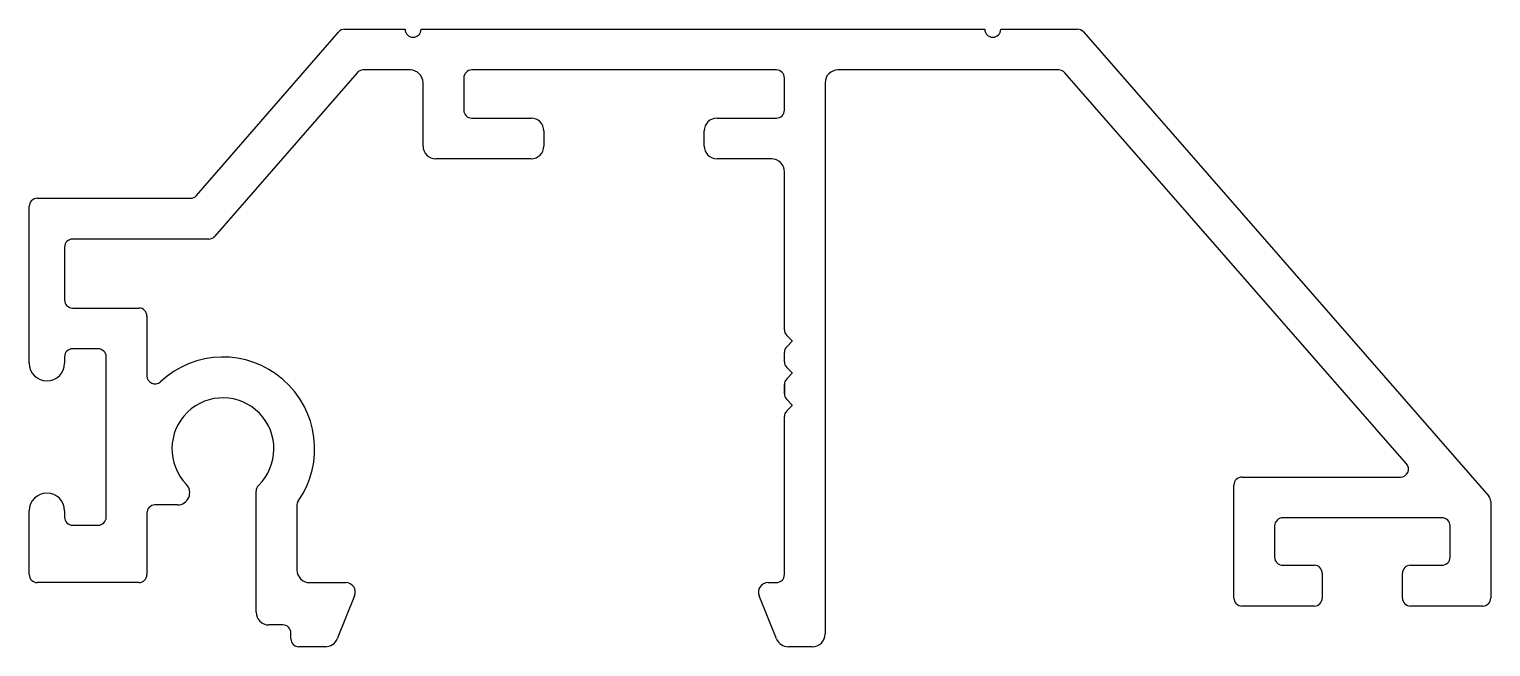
# Model space of a CAD drawing. Header units: inches. Extents: x -24.1 to 21.5, y 0.1 to 19.3.
import ezdxf

# ---------------------------------------------------------------- set-up
doc = ezdxf.new("R2010")
doc.units = ezdxf.units.IN
doc.header["$MEASUREMENT"] = 0
doc.layers.add('1', color=7, linetype='Continuous')

msp = doc.modelspace()

# ---------------------------------------------------------------- linework, layer by layer
at = {"layer": '1', "color": 7, "linetype": 'Continuous'}
for p, q in [((-18.9, 14.117), (-14.468, 19.215)), ((-14.279, 19.301), (-12.393, 19.301)), ((-11.893, 19.301), (5.687, 19.301)), ((6.187, 19.301), (8.573, 19.301)), ((8.761, 19.216), (21.405, 4.748)), ((-13.889, 17.945), (-18.321, 12.847)), ((-12.233, 18.031), (-13.701, 18.031)), ((-10.563, 17.781), (-10.563, 16.781)), ((-0.813, 18.031), (-10.313, 18.031)), ((-0.563, 16.781), (-0.563, 17.781)), ((7.996, 18.031), (1.107, 18.031)), ((18.837, 5.756), (8.185, 17.946)), ((-11.833, 15.661), (-11.833, 17.631)), ((0.707, 17.631), (0.707, 0.451)), ((-10.313, 16.531), (-8.463, 16.531)), ((-2.663, 16.531), (-0.813, 16.531)), ((-8.063, 16.131), (-8.063, 15.661)), ((-3.063, 15.661), (-3.063, 16.131)), ((-8.463, 15.261), (-11.433, 15.261)), ((-0.963, 15.261), (-2.663, 15.261)), ((-0.563, 9.935), (-0.563, 14.861)), ((-24.113, 8.891), (-24.113, 13.781)), ((-23.863, 14.031), (-19.088, 14.031)), ((-23.013, 12.511), (-23.013, 10.861)), ((-18.51, 12.761), (-22.763, 12.761)), ((-22.763, 10.611), (-20.693, 10.611)), ((-20.443, 10.361), (-20.443, 8.497)), ((-0.319, 9.587), (-0.49, 9.758)), ((-0.49, 9.404), (-0.319, 9.576)), ((-21.963, 9.341), (-22.763, 9.341)), ((-0.563, 8.935), (-0.563, 9.228)), ((-23.013, 9.091), (-23.013, 8.891)), ((-21.713, 4.091), (-21.713, 9.091)), ((-0.319, 8.587), (-0.49, 8.758)), ((-23.563, 8.341), (-23.563, 8.341)), ((-0.563, 7.935), (-0.563, 8.228)), ((-0.563, 8.228), (-0.563, 7.935)), ((-0.563, 7.935), (-0.563, 8.228)), ((-0.563, 8.228), (-0.563, 7.935)), ((-0.563, 7.935), (-0.563, 8.228)), ((-0.49, 8.405), (-0.319, 8.576)), ((-0.319, 7.587), (-0.49, 7.758)), ((-0.49, 7.405), (-0.319, 7.576)), ((-0.563, 2.301), (-0.563, 7.228)), ((-0.563, 7.228), (-0.563, 7.228)), ((13.457, 1.571), (13.457, 5.091)), ((13.707, 5.341), (18.649, 5.341)), ((-23.563, 4.841), (-23.563, 4.841)), ((-17.038, 1.131), (-17.038, 4.904)), ((21.467, 4.583), (21.467, 1.571)), ((-24.113, 2.301), (-24.113, 4.291)), ((-23.013, 4.291), (-23.013, 4.091)), ((-20.443, 4.221), (-20.443, 2.301)), ((-19.488, 4.471), (-20.193, 4.471)), ((-15.768, 4.448), (-15.768, 2.451)), ((-22.763, 3.841), (-21.963, 3.841)), ((14.727, 3.821), (14.727, 2.841)), ((19.947, 4.071), (14.977, 4.071)), ((20.197, 2.841), (20.197, 3.821)), ((14.977, 2.591), (15.962, 2.591)), ((16.212, 2.341), (16.212, 1.571)), ((18.712, 1.571), (18.712, 2.341)), ((18.962, 2.591), (19.947, 2.591)), ((-20.693, 2.051), (-23.863, 2.051)), ((-15.368, 2.051), (-14.243, 2.051)), ((-1.073, 2.051), (-0.813, 2.051)), ((-13.965, 1.639), (-14.507, 0.301)), ((-0.81, 0.301), (-1.351, 1.639)), ((15.962, 1.321), (13.707, 1.321)), ((21.217, 1.321), (18.962, 1.321)), ((-16.203, 0.731), (-16.638, 0.731)), ((-15.953, 0.301), (-15.953, 0.481)), ((-14.878, 0.051), (-15.703, 0.051)), ((0.307, 0.051), (-0.439, 0.051))]:
    msp.add_line(p, q, dxfattribs=at)
for centre, radius, start, end in [((-14.279, 19.051), 0.25, 90, 139), ((-12.143, 19.301), 0.25, 180, 0), ((5.937, 19.301), 0.25, 180, 0), ((8.573, 19.051), 0.25, 41.15, 90), ((-13.701, 17.781), 0.25, 90, 139), ((-12.233, 17.631), 0.4, 360, 90), ((-10.313, 17.781), 0.25, 90, 180), ((-0.813, 17.781), 0.25, 360, 90), ((1.107, 17.631), 0.4, 90, 180), ((7.996, 17.781), 0.25, 41.15, 90), ((-10.313, 16.781), 0.25, 180, 270), ((-8.463, 16.131), 0.4, 0, 90), ((-2.663, 16.131), 0.4, 90, 180), ((-0.813, 16.781), 0.25, 270, 0), ((-11.433, 15.661), 0.4, 180, 270), ((-8.463, 15.661), 0.4, 270, 360), ((-2.663, 15.661), 0.4, 180, 270), ((-0.963, 14.861), 0.4, 360, 90), ((-23.863, 13.781), 0.25, 90, 180), ((-19.088, 14.281), 0.25, 270, 319), ((-18.51, 13.011), 0.25, 270, 319), ((-22.763, 12.511), 0.25, 90, 180), ((-22.763, 10.861), 0.25, 180, 270), ((-20.693, 10.361), 0.25, 0, 90), ((-0.313, 9.935), 0.25, 180, 225), ((-0.325, 9.581), 0.008, 315, 45), ((-22.763, 9.091), 0.25, 90, 180), ((-21.963, 9.091), 0.25, 0, 90), ((-0.313, 9.228), 0.25, 135, 180), ((-23.563, 8.891), 0.55, 180, 270), ((-23.563, 8.891), 0.55, 270, 360), ((-18.073, 6.221), 2.86, 325.2396, 132.9744), ((-0.313, 8.935), 0.25, 180, 225), ((-20.193, 8.497), 0.25, 180, 312.9744), ((-0.313, 8.228), 0.25, 135, 180), ((-0.325, 8.581), 0.008, 315, 45), ((-18.073, 6.221), 1.59, 314.2963, 224.0878), ((-0.313, 7.935), 0.25, 180, 225), ((-0.313, 7.228), 0.25, 135, 180), ((-0.325, 7.581), 0.008, 315, 45), ((18.649, 5.591), 0.25, 270, 41.15), ((-19.488, 4.851), 0.38, 270, 44.0878), ((-16.788, 4.904), 0.25, 134.2963, 180), ((13.707, 5.091), 0.25, 90, 180), ((-23.563, 4.291), 0.55, 90, 180), ((-23.563, 4.291), 0.55, 0, 90), ((-15.518, 4.448), 0.25, 145.2396, 180), ((21.217, 4.583), 0.25, 360, 41.15), ((-20.193, 4.221), 0.25, 90, 180), ((-22.763, 4.091), 0.25, 180, 270), ((-21.963, 4.091), 0.25, 270, 360), ((14.977, 3.821), 0.25, 90, 180), ((19.947, 3.821), 0.25, 0, 90), ((14.977, 2.841), 0.25, 180, 270), ((19.947, 2.841), 0.25, 270, 0), ((-23.863, 2.301), 0.25, 180, 270), ((-20.693, 2.301), 0.25, 270, 360), ((-15.368, 2.451), 0.4, 180, 270), ((-0.813, 2.301), 0.25, 270, 0), ((15.962, 2.341), 0.25, 0, 90), ((18.962, 2.341), 0.25, 90, 180), ((-14.243, 1.751), 0.3, 337.9521, 90), ((-1.073, 1.751), 0.3, 90, 202.0479), ((13.707, 1.571), 0.25, 180, 270), ((15.962, 1.571), 0.25, 270, 0), ((18.962, 1.571), 0.25, 180, 270), ((21.217, 1.571), 0.25, 270, 0), ((-16.638, 1.131), 0.4, 180, 270), ((-16.203, 0.481), 0.25, 0, 90), ((-15.703, 0.301), 0.25, 180, 270), ((-14.878, 0.451), 0.4, 270, 337.9521), ((-0.439, 0.451), 0.4, 202.0479, 270), ((0.307, 0.451), 0.4, 270, 360)]:
    msp.add_arc(centre, radius, start, end, dxfattribs=at)

doc.saveas('drawing.dxf')
